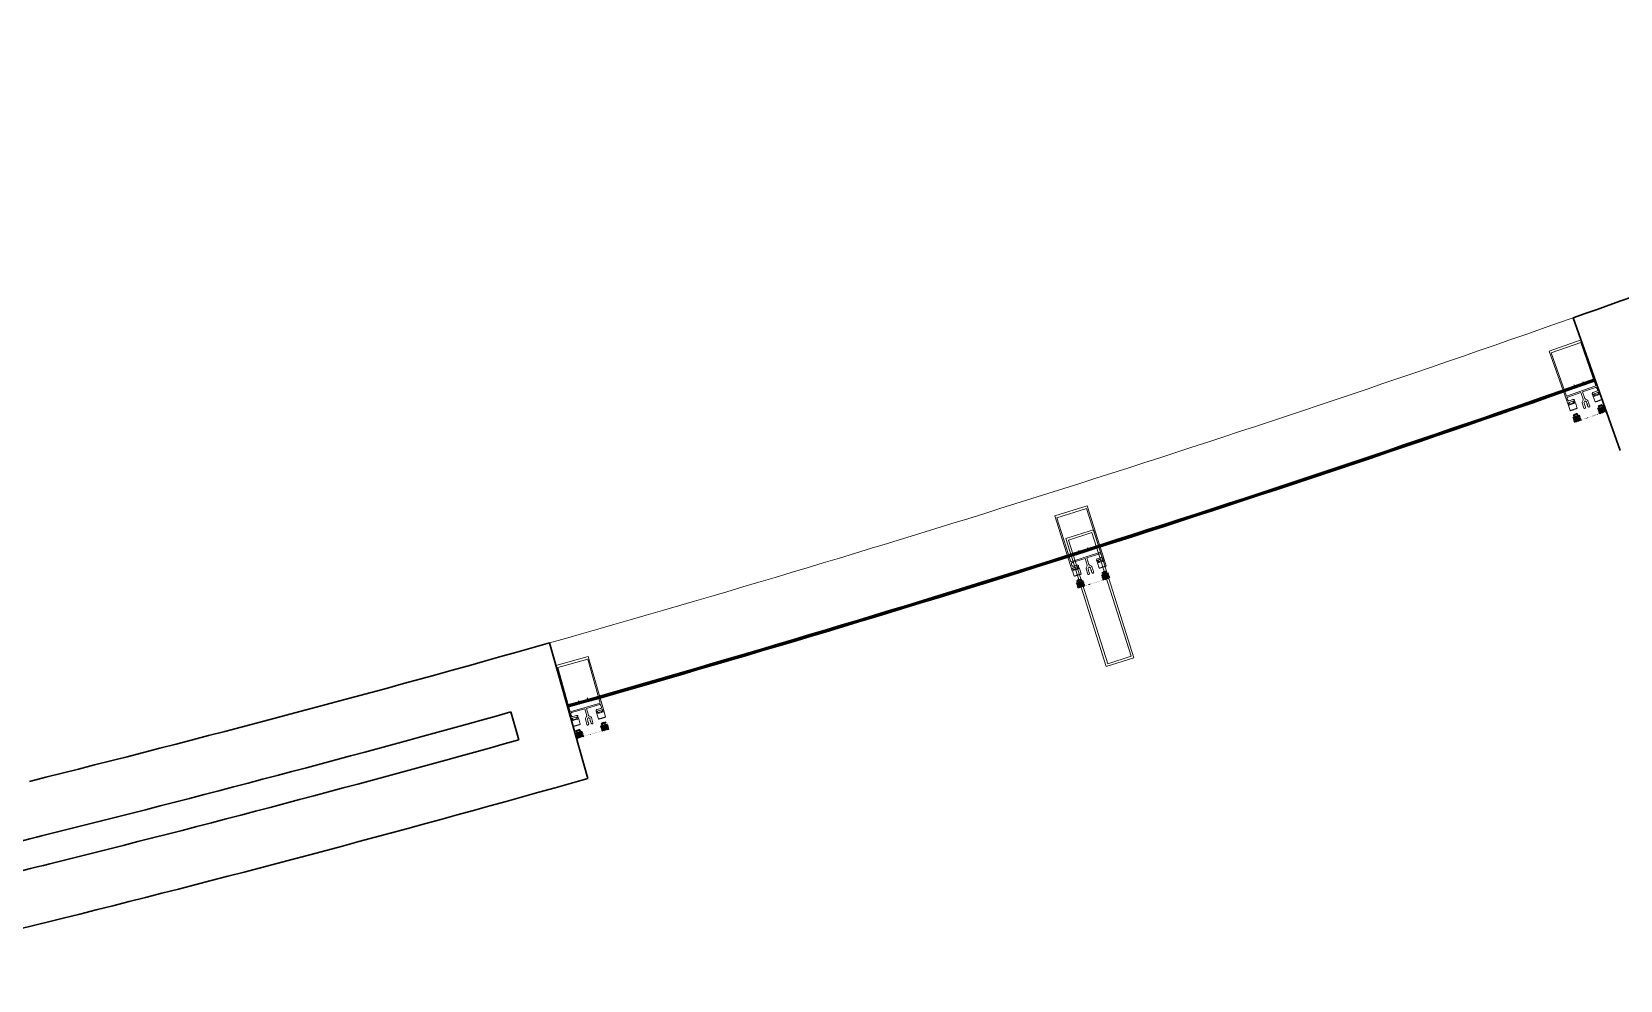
# Model space of a CAD drawing. Header units: millimetres. Extents: x 8275 to 147087, y -297470 to -191881.
# Drawn here: x 54468 to 58018, y -258873 to -256752 of the extents above; entities that cross this region are included whole.
import ezdxf

# ---------------------------------------------------------------- set-up
doc = ezdxf.new("R2010")
doc.units = ezdxf.units.MM
doc.header["$LTSCALE"] = 250
doc.header["$MEASUREMENT"] = 0
for name, color, linetype, lineweight in [('hatch', 9, 'Continuous', 0), ('wall', 1, 'Continuous', 30), ('win', 4, 'Continuous', 20)]:
    doc.layers.add(name, color=color, linetype=linetype, lineweight=lineweight)

msp = doc.modelspace()

# ---------------------------------------------------------------- hatches: boundary and pattern name
at = {"layer": 'hatch', "extrusion": (0.000891243, -0.002537, 0.999996)}
h = msp.add_hatch(dxfattribs=at)
h.set_pattern_fill('AR-HBONE', color=256, scale=0.411184, style=0)
h.set_pattern_definition([(45, (-6676.6501, -321389.9941), (2e-16, 2.326009148), [4.93421053, -1.64473684]), (135, (-6675.4871, -321388.8311), (2e-16, 2.326009148), [4.93421053, -1.64473684])])
h.paths.add_polyline_path([(57917.1, -257611.3), (57917.7, -257613.2), (57922.9, -257611.4), (57922.2, -257609.4)], flags=16)
h.paths.add_polyline_path([(57977.7, -257589.9), (57978.4, -257591.9), (57973.2, -257593.7), (57972.6, -257591.8)], flags=16)
edge = h.paths.add_edge_path()
edge.add_arc((57931.5, -257621.3), 0.685, -160.6424, 19.3576, ccw=False)
edge.add_arc((57930.2, -257621.8), 0.685, -160.6424, 19.3576, ccw=False)
edge.add_arc((57928.9, -257622.2), 0.685, -160.6424, 19.3576, ccw=False)
edge.add_arc((57927.6, -257622.7), 0.685, -160.6424, 19.3576, ccw=False)
edge.add_arc((57926.3, -257623.1), 0.685, -160.6424, 19.3576, ccw=False)
edge.add_arc((57925, -257623.6), 0.685, -160.6424, 19.3576, ccw=False)
edge.add_arc((57923.7, -257624), 0.685, -160.6424, 19.3576, ccw=False)
edge.add_arc((57922.4, -257624.5), 0.685, -160.6424, 19.3576, ccw=False)
edge.add_arc((57921.1, -257624.9), 0.685, -160.6424, 19.3576, ccw=False)
edge.add_arc((57919.8, -257625.4), 0.685, -160.6424, 19.3576, ccw=False)
edge.add_arc((57918.6, -257625.8), 0.685, -160.6424, 19.3576, ccw=False)
edge.add_arc((57917.3, -257626.3), 0.685, -160.6424, 19.3576, ccw=False)
edge.add_line((57916.6, -257626.5), (57912.6, -257615))
edge.add_line((57912.6, -257615), (57916.2, -257613.7))
edge.add_line((57916.2, -257613.7), (57915.5, -257611.8))
edge.add_line((57915.5, -257611.8), (57913.8, -257612.4))
edge.add_line((57913.8, -257612.4), (57914.2, -257608.6))
edge.add_line((57914.2, -257608.6), (57922.7, -257605.7))
edge.add_line((57922.7, -257605.7), (57925.5, -257608.3))
edge.add_line((57925.5, -257608.3), (57923.8, -257608.9))
edge.add_line((57923.8, -257608.9), (57924.5, -257610.8))
edge.add_line((57924.5, -257610.8), (57928.1, -257609.6))
edge.add_line((57928.1, -257609.6), (57932.1, -257621.1))
edge.add_arc((57972.7, -257606.7), 0.685, 199.3576, 379.3576)
edge.add_arc((57974, -257606.3), 0.685, 199.3576, 379.3576)
edge.add_arc((57975.3, -257605.8), 0.685, 199.3576, 379.3576)
edge.add_arc((57976.6, -257605.4), 0.685, 199.3576, 379.3576)
edge.add_arc((57977.9, -257604.9), 0.685, 199.3576, 379.3576)
edge.add_arc((57979.2, -257604.5), 0.685, 199.3576, 379.3576)
edge.add_arc((57980.5, -257604), 0.685, 199.3576, 379.3576)
edge.add_arc((57981.8, -257603.5), 0.685, 199.3576, 379.3576)
edge.add_arc((57983.1, -257603.1), 0.685, 199.3576, 379.3576)
edge.add_arc((57984.4, -257602.6), 0.685, 199.3576, 379.3576)
edge.add_arc((57985.7, -257602.2), 0.685, 199.3576, 379.3576)
edge.add_arc((57987, -257601.7), 0.685, 199.3576, 379.3576)
edge.add_line((57987.6, -257601.5), (57983.6, -257590.1))
edge.add_line((57983.6, -257590.1), (57980, -257591.3))
edge.add_line((57980, -257591.3), (57979.3, -257589.4))
edge.add_line((57979.3, -257589.4), (57981, -257588.8))
edge.add_line((57981, -257588.8), (57978.3, -257586.1))
edge.add_line((57978.3, -257586.1), (57969.9, -257589.1))
edge.add_line((57969.9, -257589.1), (57969.3, -257592.9))
edge.add_line((57969.3, -257592.9), (57971, -257592.3))
edge.add_line((57971, -257592.3), (57971.7, -257594.2))
edge.add_line((57971.7, -257594.2), (57968.1, -257595.5))
edge.add_line((57968.1, -257595.5), (57972.1, -257607))
at = {"layer": 'hatch', "extrusion": (0.000811501, -0.002563, 0.999996)}
h = msp.add_hatch(dxfattribs=at)
h.set_pattern_fill('AR-HBONE', color=256, scale=0.411184, style=0)
h.set_pattern_definition([(45, (-6677.5517, -321390.272), (2e-16, 2.326009148), [4.93421053, -1.64473684]), (135, (-6676.3887, -321389.109), (2e-16, 2.326009148), [4.93421053, -1.64473684])])
h.paths.add_polyline_path([(56807.6, -257981.5), (56808.2, -257983.4), (56813.4, -257981.8), (56812.8, -257979.8)], flags=16)
h.paths.add_polyline_path([(56868.9, -257962.1), (56869.5, -257964), (56864.3, -257965.7), (56863.7, -257963.7)], flags=16)
edge = h.paths.add_edge_path()
edge.add_arc((56821.7, -257992), 0.685, -162.4339, 17.5661, ccw=False)
edge.add_arc((56820.4, -257992.4), 0.685, -162.4339, 17.5661, ccw=False)
edge.add_arc((56819.1, -257992.8), 0.685, -162.4339, 17.5661, ccw=False)
edge.add_arc((56817.8, -257993.2), 0.685, -162.4339, 17.5661, ccw=False)
edge.add_arc((56816.5, -257993.6), 0.685, -162.4339, 17.5661, ccw=False)
edge.add_arc((56815.2, -257994), 0.685, -162.4339, 17.5661, ccw=False)
edge.add_arc((56813.9, -257994.4), 0.685, -162.4339, 17.5661, ccw=False)
edge.add_arc((56812.6, -257994.9), 0.685, -162.4339, 17.5661, ccw=False)
edge.add_arc((56811.2, -257995.3), 0.685, -162.4339, 17.5661, ccw=False)
edge.add_arc((56809.9, -257995.7), 0.685, -162.4339, 17.5661, ccw=False)
edge.add_arc((56808.6, -257996.1), 0.685, -162.4339, 17.5661, ccw=False)
edge.add_arc((56807.3, -257996.5), 0.685, -162.4339, 17.5661, ccw=False)
edge.add_line((56806.7, -257996.7), (56803, -257985.1))
edge.add_line((56803, -257985.1), (56806.6, -257983.9))
edge.add_line((56806.6, -257983.9), (56806, -257982))
edge.add_line((56806, -257982), (56804.3, -257982.5))
edge.add_line((56804.3, -257982.5), (56804.9, -257978.7))
edge.add_line((56804.9, -257978.7), (56813.4, -257976))
edge.add_line((56813.4, -257976), (56816.1, -257978.8))
edge.add_line((56816.1, -257978.8), (56814.4, -257979.3))
edge.add_line((56814.4, -257979.3), (56815, -257981.3))
edge.add_line((56815, -257981.3), (56818.7, -257980.1))
edge.add_line((56818.7, -257980.1), (56822.4, -257991.8))
edge.add_arc((56863.4, -257978.7), 0.685, 197.5661, 377.5661)
edge.add_arc((56864.7, -257978.3), 0.685, 197.5661, 377.5661)
edge.add_arc((56866, -257977.8), 0.685, 197.5661, 377.5661)
edge.add_arc((56867.3, -257977.4), 0.685, 197.5661, 377.5661)
edge.add_arc((56868.6, -257977), 0.685, 197.5661, 377.5661)
edge.add_arc((56869.9, -257976.6), 0.685, 197.5661, 377.5661)
edge.add_arc((56871.2, -257976.2), 0.685, 197.5661, 377.5661)
edge.add_arc((56872.5, -257975.8), 0.685, 197.5661, 377.5661)
edge.add_arc((56873.8, -257975.4), 0.685, 197.5661, 377.5661)
edge.add_arc((56875.1, -257975), 0.685, 197.5661, 377.5661)
edge.add_arc((56876.5, -257974.5), 0.685, 197.5661, 377.5661)
edge.add_arc((56877.8, -257974.1), 0.685, 197.5661, 377.5661)
edge.add_line((56878.4, -257973.9), (56874.8, -257962.4))
edge.add_line((56874.8, -257962.4), (56871.1, -257963.5))
edge.add_line((56871.1, -257963.5), (56870.5, -257961.6))
edge.add_line((56870.5, -257961.6), (56872.2, -257961))
edge.add_line((56872.2, -257961), (56869.6, -257958.3))
edge.add_line((56869.6, -257958.3), (56861.1, -257960.9))
edge.add_line((56861.1, -257960.9), (56860.4, -257964.7))
edge.add_line((56860.4, -257964.7), (56862.1, -257964.2))
edge.add_line((56862.1, -257964.2), (56862.7, -257966.2))
edge.add_line((56862.7, -257966.2), (56859.1, -257967.3))
edge.add_line((56859.1, -257967.3), (56862.7, -257978.9))
at = {"layer": 'hatch', "extrusion": (0.000736748, -0.002586, 0.999996)}
h = msp.add_hatch(dxfattribs=at)
h.set_pattern_fill('AR-HBONE', color=256, scale=0.411184, style=0)
h.set_pattern_definition([(45, (-6678.3969, -321390.5062), (2e-16, 2.326009148), [4.93421053, -1.64473684]), (135, (-6677.2339, -321389.3432), (2e-16, 2.326009148), [4.93421053, -1.64473684])])
h.paths.add_polyline_path([(55687.8, -258317.4), (55688.3, -258319.4), (55693.6, -258317.9), (55693, -258315.9)], flags=16)
h.paths.add_polyline_path([(55749.6, -258299.8), (55750.2, -258301.8), (55744.9, -258303.3), (55744.3, -258301.3)], flags=16)
edge = h.paths.add_edge_path()
edge.add_arc((55701.6, -258328.3), 0.685, -164.0973, 15.9027, ccw=False)
edge.add_arc((55700.2, -258328.7), 0.685, -164.0973, 15.9027, ccw=False)
edge.add_arc((55698.9, -258329.1), 0.685, -164.0973, 15.9027, ccw=False)
edge.add_arc((55697.6, -258329.4), 0.685, -164.0973, 15.9027, ccw=False)
edge.add_arc((55696.3, -258329.8), 0.685, -164.0973, 15.9027, ccw=False)
edge.add_arc((55695, -258330.2), 0.685, -164.0973, 15.9027, ccw=False)
edge.add_arc((55693.7, -258330.6), 0.685, -164.0973, 15.9027, ccw=False)
edge.add_arc((55692.3, -258330.9), 0.685, -164.0973, 15.9027, ccw=False)
edge.add_arc((55691, -258331.3), 0.685, -164.0973, 15.9027, ccw=False)
edge.add_arc((55689.7, -258331.7), 0.685, -164.0973, 15.9027, ccw=False)
edge.add_arc((55688.4, -258332.1), 0.685, -164.0973, 15.9027, ccw=False)
edge.add_arc((55687.1, -258332.4), 0.685, -164.0973, 15.9027, ccw=False)
edge.add_line((55686.4, -258332.6), (55683.1, -258320.9))
edge.add_line((55683.1, -258320.9), (55686.7, -258319.8))
edge.add_line((55686.7, -258319.8), (55686.2, -258317.9))
edge.add_line((55686.2, -258317.9), (55684.5, -258318.3))
edge.add_line((55684.5, -258318.3), (55685.1, -258314.6))
edge.add_line((55685.1, -258314.6), (55693.7, -258312.1))
edge.add_line((55693.7, -258312.1), (55696.3, -258315))
edge.add_line((55696.3, -258315), (55694.6, -258315.4))
edge.add_line((55694.6, -258315.4), (55695.2, -258317.4))
edge.add_line((55695.2, -258317.4), (55698.9, -258316.4))
edge.add_line((55698.9, -258316.4), (55702.2, -258328.1))
edge.add_arc((55743.6, -258316.2), 0.685, 195.9027, 375.9027)
edge.add_arc((55744.9, -258315.9), 0.685, 195.9027, 375.9027)
edge.add_arc((55746.3, -258315.5), 0.685, 195.9027, 375.9027)
edge.add_arc((55747.6, -258315.1), 0.685, 195.9027, 375.9027)
edge.add_arc((55748.9, -258314.7), 0.685, 195.9027, 375.9027)
edge.add_arc((55750.2, -258314.4), 0.685, 195.9027, 375.9027)
edge.add_arc((55751.5, -258314), 0.685, 195.9027, 375.9027)
edge.add_arc((55752.8, -258313.6), 0.685, 195.9027, 375.9027)
edge.add_arc((55754.2, -258313.2), 0.685, 195.9027, 375.9027)
edge.add_arc((55755.5, -258312.9), 0.685, 195.9027, 375.9027)
edge.add_arc((55756.8, -258312.5), 0.685, 195.9027, 375.9027)
edge.add_arc((55758.1, -258312.1), 0.685, 195.9027, 375.9027)
edge.add_line((55758.8, -258311.9), (55755.5, -258300.3))
edge.add_line((55755.5, -258300.3), (55751.8, -258301.3))
edge.add_line((55751.8, -258301.3), (55751.2, -258299.3))
edge.add_line((55751.2, -258299.3), (55752.9, -258298.8))
edge.add_line((55752.9, -258298.8), (55750.4, -258296))
edge.add_line((55750.4, -258296), (55741.8, -258298.4))
edge.add_line((55741.8, -258298.4), (55741, -258302.2))
edge.add_line((55741, -258302.2), (55742.8, -258301.7))
edge.add_line((55742.8, -258301.7), (55743.3, -258303.7))
edge.add_line((55743.3, -258303.7), (55739.6, -258304.8))
edge.add_line((55739.6, -258304.8), (55743, -258316.4))

# ---------------------------------------------------------------- linework, layer by layer
at = {"layer": 'wall'}
for p, q in [((57913.6, -257391.6, -11300.6), (58018.4, -257688.7, -11300.6)), ((55625.1, -258118.6, -11300.6), (55711, -258421.7, -11300.6)), ((55538.9, -258272.8, -11300.6), (55556.6, -258335.3, -11300.6)), ((55590.6, -258455.6, -11300.6), (55590.7, -258455.8, -11300.6))]:
    msp.add_line(p, q, dxfattribs=at)
for centre, radius, start, end in [((45275.3, -221573.7, -11300.6), 37982.3, 289.43527, 292.15156), ((45275.3, -221573.7, -11300.6), 37982.3, 283.99841, 285.81248), ((45275.3, -221573.7, -11300.6), 38107.3, 283.99841, 285.62454), ((45275.4, -221573.8, -11300.6), 38172.1, 283.99771, 285.62485), ((45275.4, -221573.8, -11300.6), 38297.1, 283.99771, 285.81247), ((45072.6, -220288.9, -11300.6), 39403, 283.14415, 283.83207), ((45072.6, -220288.9, -11300.6), 39468, 283.14502, 283.83274), ((45072.6, -220288.9, -11300.6), 39593, 282.96578, 283.83274)]:
    msp.add_arc(centre, radius, start, end, dxfattribs=at)
at = {"layer": 'win', "extrusion": (0.000891243, -0.002537, 0.999996)}
for p, q in [((57914.7, -257541.5, -11300.6), (57916.4, -257542.3, -11300.6)), ((57916.4, -257542.3, -11300.6), (57918.3, -257547.5, -11300.6)), ((57918.3, -257547.5, -11300.6), (57917.4, -257549.3, -11300.6)), ((57935.4, -257534.2, -11300.6), (57934.6, -257536, -11300.6)), ((57934.6, -257536, -11300.6), (57936.4, -257541.2, -11300.6)), ((57936.4, -257541.2, -11300.6), (57938.1, -257542, -11300.6))]:
    msp.add_line(p, q, dxfattribs=at)
at = {"layer": 'win', "extrusion": (0.000811501, -0.002563, 0.999996)}
for p, q in [((56807.4, -257911.7, -11300.6), (56809.2, -257912.6, -11300.6)), ((56809.2, -257912.6, -11300.6), (56810.8, -257917.8, -11300.6)), ((56828.4, -257905.1, -11300.6), (56827.5, -257906.8, -11300.6)), ((56827.5, -257906.8, -11300.6), (56829.1, -257912, -11300.6)), ((56829.1, -257912, -11300.6), (56830.8, -257912.9, -11300.6)), ((56810.8, -257917.8, -11300.6), (56809.9, -257919.5, -11300.6))]:
    msp.add_line(p, q, dxfattribs=at)
at = {"layer": 'win', "extrusion": (0.000736748, -0.002586, 0.999996)}
for p, q in [((55689.7, -258247.7, -11300.6), (55691.4, -258248.6, -11300.6)), ((55691.4, -258248.6, -11300.6), (55692.9, -258253.9, -11300.6)), ((55692.9, -258253.9, -11300.6), (55691.9, -258255.6, -11300.6)), ((55710.8, -258241.6, -11300.6), (55709.8, -258243.3, -11300.6)), ((55709.8, -258243.3, -11300.6), (55711.3, -258248.6, -11300.6)), ((55711.3, -258248.6, -11300.6), (55713, -258249.6, -11300.6))]:
    msp.add_line(p, q, dxfattribs=at)
at = {"layer": 'win', "extrusion": (0.000891243, -0.002537, 0.999996), "elevation": -10491.3}
msp.add_lwpolyline([(57953.8, -257610.4), (57954.5, -257610.8), (57954.1, -257611.5), (57955, -257614), (57955.7, -257614.4), (57955.4, -257615.1), (57956.3, -257617.7), (57957, -257618, 0.960671), (57960.3, -257616.7), (57956.1, -257604.8, 0.198912), (57954.9, -257603.4), (57950.6, -257601.3, -0.198912), (57949.3, -257599.9), (57944.1, -257585), (57972.8, -257575, -0.414214), (57976, -257576.5), (57977.3, -257580.2, -0.414214), (57975.8, -257583.4), (57967.5, -257586.3, 0.414214), (57966, -257589.4), (57968.1, -257595.5), (57971.7, -257594.2), (57971.1, -257592.3), (57969.4, -257592.9), (57968.2, -257589.6), (57979.9, -257585.6), (57981, -257588.8), (57979.3, -257589.4), (57980, -257591.3), (57983.6, -257590), (57941, -257468.6), (57869.9, -257493.6), (57912.5, -257615), (57916.1, -257613.8), (57915.5, -257611.8), (57913.8, -257612.4), (57912.6, -257609.2), (57924.3, -257605.1), (57925.4, -257608.3), (57923.7, -257608.9), (57924.4, -257610.9), (57928, -257609.6), (57925.9, -257603.5, 0.414214), (57922.8, -257602), (57914.5, -257604.9, -0.414214), (57911.3, -257603.4), (57910, -257599.6, -0.414214), (57911.5, -257596.5), (57940.2, -257586.4), (57945.5, -257601.3, -0.198912), (57945.4, -257603.2), (57943.3, -257607.5, 0.198912), (57943.2, -257609.3), (57947.4, -257621.2, 0.960671), (57950.8, -257620.2), (57951.1, -257619.5), (57950.2, -257616.9), (57949.5, -257616.6), (57949.9, -257615.9), (57948.9, -257613.3), (57948.2, -257612.9), (57948.6, -257612.2), (57947.7, -257609.7), (57947, -257609.3), (57949, -257605.1), (57953.2, -257607.1), (57952.8, -257607.8)], format="xyb", close=True, dxfattribs=at)
for points in [[(57874.3, -257497.9), (57908.3, -257594.7), (57974.2, -257571.6), (57940.2, -257474.7)], [(57917.1, -257611.3), (57917.7, -257613.2), (57922.9, -257611.4), (57922.2, -257609.4)], [(57977.7, -257589.9), (57978.4, -257591.9), (57973.2, -257593.7), (57972.6, -257591.8)]]:
    msp.add_lwpolyline(points, close=True, dxfattribs=at)
for points in [[(57972.1, -257607, 1), (57973.4, -257606.5, 1), (57974.7, -257606, 1), (57976, -257605.6, 1), (57977.3, -257605.1, 1), (57978.6, -257604.7, 1), (57979.8, -257604.2, 1), (57981.1, -257603.8, 1), (57982.4, -257603.3, 1), (57983.7, -257602.9, 1), (57985, -257602.4, 1), (57986.3, -257602, 1), (57987.6, -257601.5), (57983.6, -257590.1), (57980, -257591.3), (57979.3, -257589.4), (57981, -257588.8), (57978.3, -257586.1), (57969.9, -257589.1), (57969.3, -257592.9), (57971, -257592.3), (57971.7, -257594.2), (57968.1, -257595.5), (57972.1, -257607)], [(57932.1, -257621.1, -1), (57930.8, -257621.5, -1), (57929.5, -257622, -1), (57928.3, -257622.4, -1), (57927, -257622.9, -1), (57925.7, -257623.4, -1), (57924.4, -257623.8, -1), (57923.1, -257624.3, -1), (57921.8, -257624.7, -1), (57920.5, -257625.2, -1), (57919.2, -257625.6, -1), (57917.9, -257626.1, -1), (57916.6, -257626.5), (57912.6, -257615), (57916.1, -257613.8), (57915.5, -257611.8), (57913.8, -257612.4), (57914.2, -257608.6), (57922.7, -257605.7), (57925.5, -257608.3), (57923.7, -257608.9), (57924.4, -257610.9), (57928.1, -257609.6), (57932.1, -257621.1)]]:
    msp.add_lwpolyline(points, format="xyb", dxfattribs=at)
at = {"layer": 'win', "extrusion": (0.000811501, -0.002563, 0.999996), "elevation": -10482.2}
msp.add_lwpolyline([(56844.3, -257981.8), (56845, -257982.1), (56844.6, -257982.8), (56845.5, -257985.4), (56846.1, -257985.8), (56845.8, -257986.5), (56846.6, -257989.1), (56847.3, -257989.5, 0.960671), (56850.7, -257988.2), (56846.9, -257976.2, 0.198912), (56845.6, -257974.8), (56841.4, -257972.6, -0.198912), (56840.2, -257971.2), (56835.5, -257956.1), (56864.5, -257946.9, -0.414214), (56867.6, -257948.5), (56868.8, -257952.3, -0.414214), (56867.2, -257955.4), (56858.8, -257958.1, 0.414214), (56857.2, -257961.2), (56859.1, -257967.3), (56862.8, -257966.2), (56862.2, -257964.2), (56860.5, -257964.7), (56859.4, -257961.5), (56871.2, -257957.7), (56872.2, -257961), (56870.5, -257961.5), (56871.1, -257963.5), (56874.8, -257962.3), (56836, -257839.6), (56764.1, -257862.4), (56802.9, -257985.1), (56806.6, -257983.9), (56806, -257982), (56804.3, -257982.5), (56803.2, -257979.2), (56815, -257975.5), (56816, -257978.8), (56814.3, -257979.3), (56815, -257981.3), (56818.6, -257980.1), (56816.7, -257974, 0.414214), (56813.6, -257972.4), (56805.2, -257975, -0.414214), (56802.1, -257973.4), (56800.9, -257969.6, -0.414214), (56802.5, -257966.5), (56831.5, -257957.4), (56836.3, -257972.4, -0.198912), (56836.1, -257974.3), (56834, -257978.5, 0.198912), (56833.8, -257980.4), (56837.6, -257992.4, 0.960671), (56841, -257991.4), (56841.4, -257990.8), (56840.6, -257988.1), (56839.9, -257987.8), (56840.2, -257987.1), (56839.4, -257984.5), (56838.7, -257984.1), (56839.1, -257983.4), (56838.2, -257980.8), (56837.6, -257980.5), (56839.7, -257976.3), (56843.8, -257978.5), (56843.5, -257979.2)], format="xyb", close=True, dxfattribs=at)
for points in [[(56768.4, -257866.8), (56799.3, -257964.7), (56866, -257943.6), (56835, -257845.7)], [(56868.9, -257962.1), (56869.5, -257964), (56864.3, -257965.7), (56863.7, -257963.7)], [(56807.6, -257981.5), (56808.2, -257983.4), (56813.4, -257981.8), (56812.8, -257979.8)]]:
    msp.add_lwpolyline(points, close=True, dxfattribs=at)
at = {"layer": 'win', "elevation": -11300.6}
for points in [[(56931.6, -258151.8), (56841.1, -257865.8), (56779.1, -257885.4), (56869.6, -258171.4)], [(56925.3, -258148.5), (56837.8, -257872), (56785.4, -257888.6), (56872.9, -258165.1)]]:
    msp.add_lwpolyline(points, close=True, dxfattribs=at)
at = {"layer": 'win', "extrusion": (0.000811501, -0.002563, 0.999996), "elevation": -10482.2}
for points in [[(56822.4, -257991.8, -1), (56821, -257992.2, -1), (56819.7, -257992.6, -1), (56818.4, -257993, -1), (56817.1, -257993.4, -1), (56815.8, -257993.8, -1), (56814.5, -257994.2, -1), (56813.2, -257994.7, -1), (56811.9, -257995.1, -1), (56810.6, -257995.5, -1), (56809.3, -257995.9, -1), (56808, -257996.3, -1), (56806.7, -257996.7), (56803, -257985.1), (56806.6, -257983.9), (56806, -257982), (56804.3, -257982.5), (56804.9, -257978.7), (56813.4, -257976), (56816.1, -257978.8), (56814.3, -257979.3), (56815, -257981.3), (56818.7, -257980.1), (56822.4, -257991.8)], [(56862.7, -257978.9, 1), (56864, -257978.5, 1), (56865.3, -257978.1, 1), (56866.7, -257977.6, 1), (56868, -257977.2, 1), (56869.3, -257976.8, 1), (56870.6, -257976.4, 1), (56871.9, -257976, 1), (56873.2, -257975.6, 1), (56874.5, -257975.2, 1), (56875.8, -257974.7, 1), (56877.1, -257974.3, 1), (56878.4, -257973.9), (56874.8, -257962.4), (56871.1, -257963.5), (56870.5, -257961.6), (56872.2, -257961), (56869.6, -257958.3), (56861.1, -257960.9), (56860.4, -257964.7), (56862.1, -257964.2), (56862.7, -257966.2), (56859.1, -257967.3), (56862.7, -257978.9)]]:
    msp.add_lwpolyline(points, format="xyb", dxfattribs=at)
at = {"layer": 'win', "extrusion": (0.000736748, -0.002586, 0.999996), "elevation": -10474.5}
msp.add_lwpolyline([(55724.4, -258318.8), (55725.1, -258319.2), (55724.7, -258319.8), (55725.5, -258322.5), (55726.2, -258322.8), (55725.8, -258323.5), (55726.5, -258326.2), (55727.2, -258326.5, 0.960671), (55730.6, -258325.4), (55727.2, -258313.3, 0.198912), (55726, -258311.8), (55721.8, -258309.5, -0.198912), (55720.7, -258308), (55716.4, -258292.9), (55745.6, -258284.5, -0.414214), (55748.7, -258286.2), (55749.8, -258290.1, -0.414214), (55748.1, -258293.1), (55739.6, -258295.5, 0.414214), (55737.9, -258298.6), (55739.7, -258304.7), (55743.4, -258303.7), (55742.8, -258301.7), (55741.1, -258302.2), (55740.2, -258298.9), (55752, -258295.5), (55753, -258298.8), (55751.3, -258299.3), (55751.8, -258301.3), (55755.5, -258300.2), (55720.2, -258176.5), (55647.7, -258197.1), (55683, -258320.9), (55686.7, -258319.8), (55686.1, -258317.9), (55684.4, -258318.4), (55683.5, -258315.1), (55695.3, -258311.7), (55696.3, -258315), (55694.6, -258315.5), (55695.1, -258317.4), (55698.8, -258316.4), (55697.1, -258310.2, 0.414214), (55694, -258308.5), (55685.6, -258310.9, -0.414214), (55682.5, -258309.2), (55681.4, -258305.4, -0.414214), (55683.1, -258302.3), (55712.4, -258294), (55716.7, -258309.2, -0.198912), (55716.5, -258311), (55714.2, -258315.2, 0.198912), (55714, -258317.1), (55717.4, -258329.2, 0.960671), (55720.9, -258328.3), (55721.3, -258327.7), (55720.5, -258325), (55719.8, -258324.7), (55720.2, -258324), (55719.5, -258321.3), (55718.8, -258321), (55719.2, -258320.3), (55718.4, -258317.6), (55717.7, -258317.3), (55720, -258313.2), (55724.1, -258315.5), (55723.7, -258316.1)], format="xyb", close=True, dxfattribs=at)
for points in [[(55651.9, -258201.6), (55680, -258300.4), (55747.2, -258281.2), (55719.1, -258182.5)], [(55687.8, -258317.4), (55688.3, -258319.4), (55693.6, -258317.9), (55693, -258315.9)], [(55749.6, -258299.8), (55750.2, -258301.8), (55744.9, -258303.3), (55744.3, -258301.3)]]:
    msp.add_lwpolyline(points, close=True, dxfattribs=at)
for points in [[(55743, -258316.4, 1), (55744.3, -258316, 1), (55745.6, -258315.7, 1), (55746.9, -258315.3, 1), (55748.2, -258314.9, 1), (55749.5, -258314.5, 1), (55750.9, -258314.2, 1), (55752.2, -258313.8, 1), (55753.5, -258313.4, 1), (55754.8, -258313, 1), (55756.1, -258312.7, 1), (55757.5, -258312.3, 1), (55758.8, -258311.9), (55755.5, -258300.3), (55751.8, -258301.3), (55751.2, -258299.3), (55752.9, -258298.8), (55750.4, -258296), (55741.8, -258298.4), (55741, -258302.2), (55742.8, -258301.7), (55743.3, -258303.7), (55739.6, -258304.8), (55743, -258316.4)], [(55702.2, -258328.1, -1), (55700.9, -258328.5, -1), (55699.6, -258328.9, -1), (55698.3, -258329.2, -1), (55696.9, -258329.6, -1), (55695.6, -258330, -1), (55694.3, -258330.4, -1), (55693, -258330.7, -1), (55691.7, -258331.1, -1), (55690.4, -258331.5, -1), (55689, -258331.9, -1), (55687.7, -258332.2, -1), (55686.4, -258332.6), (55683.1, -258320.9), (55686.7, -258319.8), (55686.1, -258317.9), (55684.5, -258318.3), (55685.1, -258314.6), (55693.7, -258312.1), (55696.3, -258315), (55694.6, -258315.5), (55695.1, -258317.4), (55698.9, -258316.4), (55702.2, -258328.1)]]:
    msp.add_lwpolyline(points, format="xyb", dxfattribs=at)
at = {"layer": 'win'}
for radius in [37982.3, 38126.3, 38127.3, 38128.3, 38129.3, 38130.3, 38131.3, 38132.3]:
    msp.add_arc((45275.3, -221573.7, -11300.6), radius, 285.81248, 289.43527, dxfattribs=at)
at = {"layer": 'win', "extrusion": (0.000891243, -0.002537, 0.999996)}
for centre, radius, start, end in [((57956, -257625.2, -10595.5), 56, 98.0718, 120.6434), ((57938.1, -257594.2, -10595.6), 23.7, 109.9403, 116.5895), ((57934.1, -257583.6, -10595.6), 11.8, 108.6272, 122.2789), ((57937.3, -257590.2, -10595.6), 18.7, 110.8196, 120.1189), ((57956.9, -257627.7, -10595.5), 59.5, 99.73, 118.9852), ((57946.7, -257607.8, -10595.5), 38.2, 114.1638, 119.1895), ((57957.2, -257628.6, -10595.5), 61, 100.3065, 118.4087), ((58021.3, -257810.9, -10594.9), 254.6, 108.5471, 110.1681), ((57957.1, -257628.2, -10595.5), 62, 106.3694, 112.3458), ((57963, -257645.1, -10595.4), 79.4, 106.9234, 111.7918), ((57947.6, -257601.3, -10595.5), 34.1, 104.7448, 113.9704), ((57950.2, -257595.2, -10595.6), 27.3, 98.3868, 105.3874), ((57947.7, -257582.3, -10595.6), 15.6, 97.2204, 107.354), ((57946.4, -257576.7, -10595.6), 9.46, 93.4825, 110.6364), ((57949.4, -257589.1, -10595.6), 21.7, 98.9843, 106.9156)]:
    msp.add_arc(centre, radius, start, end, dxfattribs=at)
at = {"layer": 'win', "extrusion": (0.000811501, -0.002563, 0.999996)}
for centre, radius, start, end in [((56846.1, -257996.6, -10593.2), 56, 96.2803, 118.8519), ((56829.2, -257965.1, -10593.3), 23.7, 108.1488, 114.798), ((56825.5, -257954.3, -10593.3), 11.8, 106.8357, 120.4874), ((56828.5, -257961, -10593.3), 18.7, 109.0281, 118.3275), ((56846.9, -257999.2, -10593.2), 59.5, 97.9385, 117.1937), ((56837.3, -257979, -10593.2), 38.2, 112.3723, 117.398), ((56847.2, -258000, -10593.2), 61, 98.5151, 116.6172), ((56905.5, -258184.2, -10592.7), 254.6, 106.7556, 108.3766), ((56847.1, -257999.6, -10593.2), 62, 104.5779, 110.5544), ((56852.5, -258016.7, -10593.1), 79.4, 105.1319, 110.0003), ((56838.5, -257972.5, -10593.3), 34.1, 102.9533, 112.1789), ((56841.2, -257966.4, -10593.3), 27.3, 96.5953, 103.5959), ((56839.1, -257953.5, -10593.3), 15.6, 95.4289, 105.5625), ((56838, -257947.9, -10593.3), 9.46, 91.691, 108.8449), ((56840.6, -257960.4, -10593.3), 21.7, 97.1928, 105.1241)]:
    msp.add_arc(centre, radius, start, end, dxfattribs=at)
at = {"layer": 'win', "extrusion": (0.000736748, -0.002586, 0.999996)}
for centre, radius, start, end in [((55725.8, -258333.7, -10591.6), 56, 94.6169, 117.1885), ((55709.8, -258301.7, -10591.7), 23.7, 106.4854, 113.1346), ((55706.4, -258290.8, -10591.7), 11.8, 105.1723, 118.824), ((55709.2, -258297.6, -10591.7), 18.7, 107.3647, 116.664), ((55726.6, -258336.3, -10591.6), 59.5, 96.2751, 115.5303), ((55717.5, -258315.8, -10591.6), 38.2, 110.7089, 115.7346), ((55726.8, -258337.1, -10591.6), 61, 96.8516, 114.9538), ((55779.8, -258522.9, -10591.1), 254.6, 105.0922, 106.7132), ((55726.7, -258336.7, -10591.6), 62, 102.9145, 108.8909), ((55731.6, -258353.9, -10591.5), 79.4, 103.4685, 108.3369), ((55718.9, -258309.3, -10591.7), 34.1, 101.2899, 110.5155), ((55721.8, -258303.4, -10591.7), 27.3, 94.9319, 101.9325), ((55720.1, -258290.4, -10591.7), 15.6, 93.7655, 103.8991), ((55721.4, -258297.3, -10591.7), 21.7, 95.5294, 103.4607), ((55719.2, -258284.7, -10591.7), 9.46, 90.0276, 107.1815)]:
    msp.add_arc(centre, radius, start, end, dxfattribs=at)

doc.saveas('drawing.dxf')
